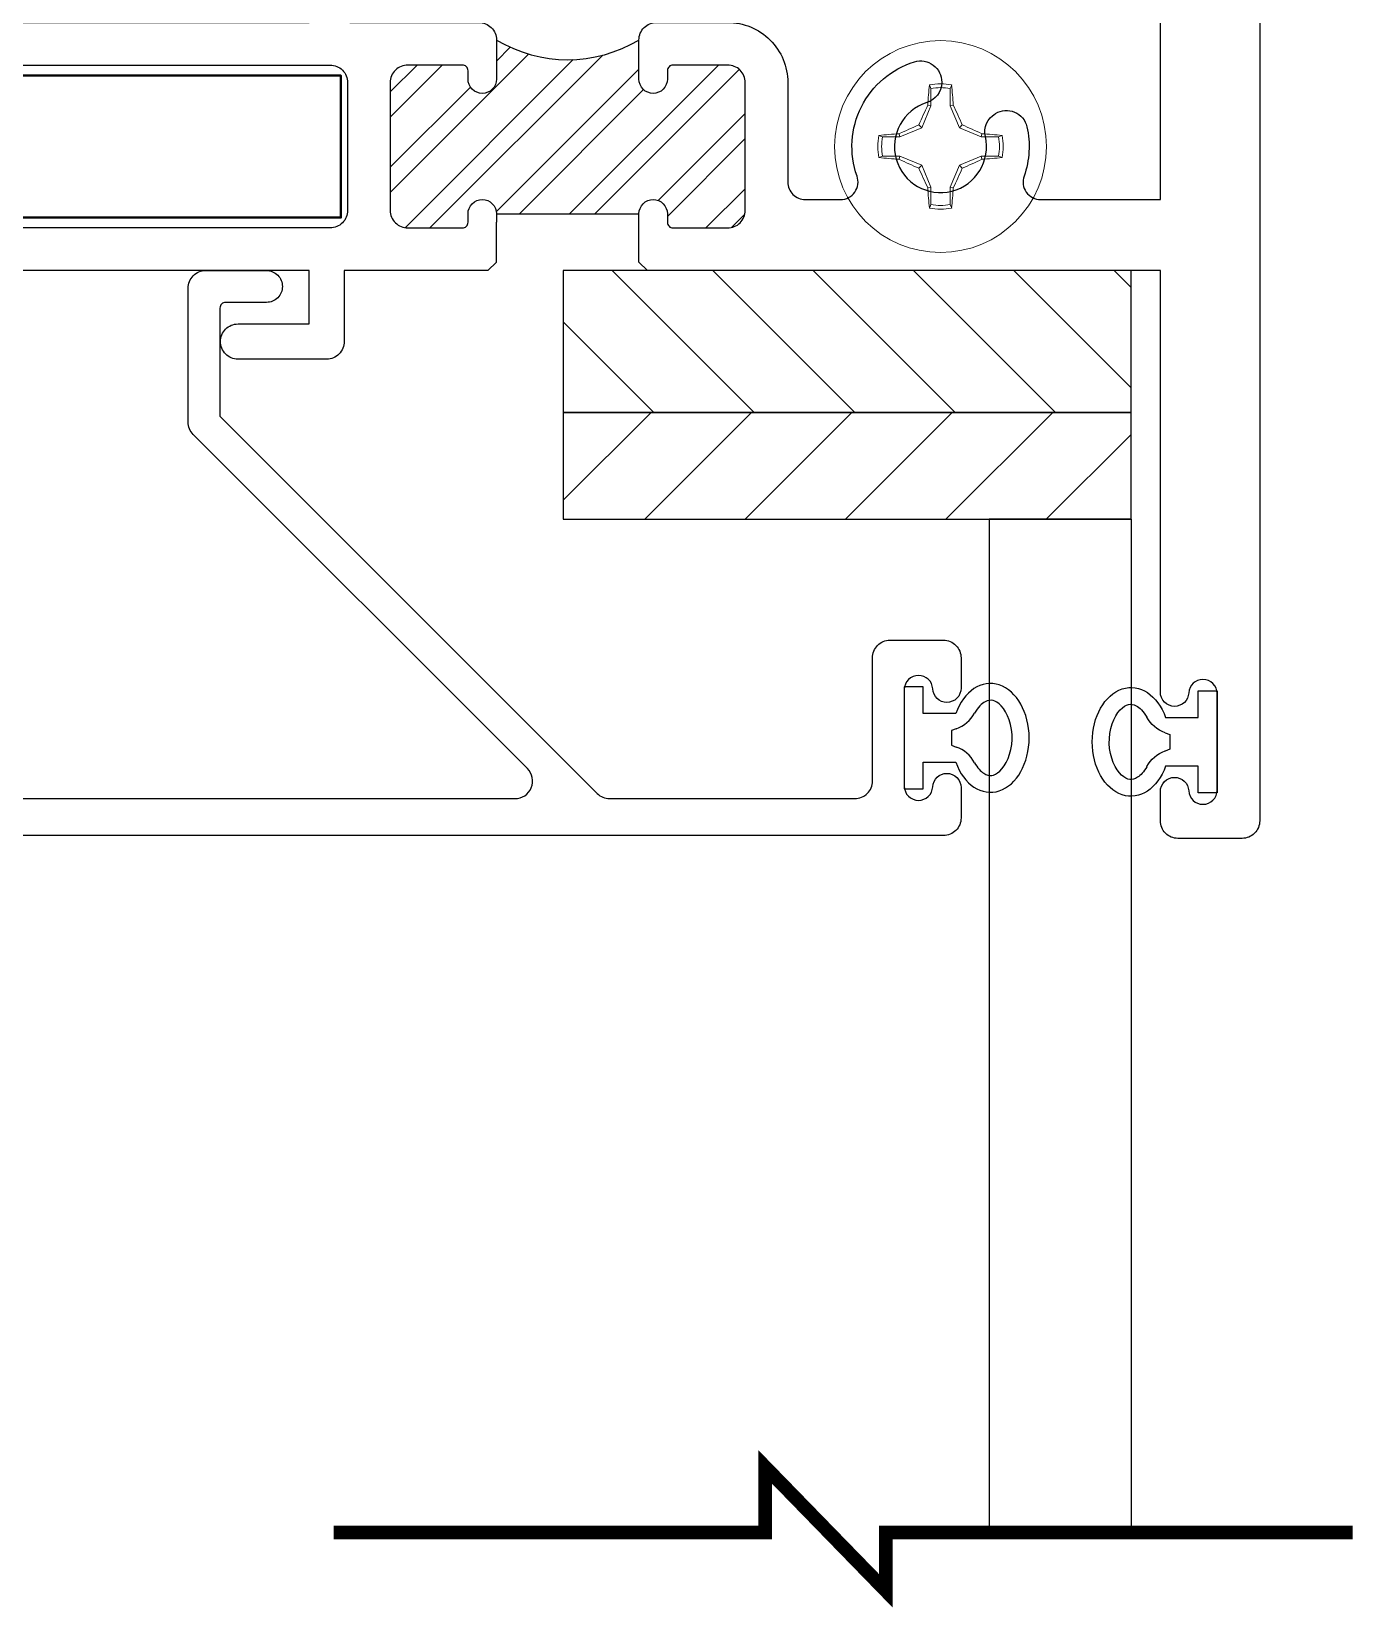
# Model space of a CAD drawing. Extents: x -23 to 190, y -172 to 85.
# Drawn here: x 8.7 to 11.038, y 62.783 to 65.559 of the extents above; entities that cross this region are included whole.
import ezdxf

# ---------------------------------------------------------------- set-up
doc = ezdxf.new("R2010")
doc.units = 0
doc.header["$MEASUREMENT"] = 0
doc.layers.get('0').update_dxf_attribs({"linetype": 'CONTINUOUS'})
for name, color, linetype in [('DIM', 7, 'CONTINUOUS'), ('FRAME', 1, 'CONTINUOUS'), ('GLASS', 7, 'CONTINUOUS'), ('PROFILE NUMBER', 150, 'CONTINUOUS'), ('SETTING BLOCKS', 7, 'CONTINUOUS'), ('TEXT', 7, 'CONTINUOUS')]:
    doc.layers.add(name, color=color, linetype=linetype)

# ---------------------------------------------------------------- blocks, each defined once
blk = doc.blocks.new('3802 45 GLASS STOP')
blk.add_lwpolyline([(3.9391, -0.4335, -0.399638), (3.9142, -0.4097, 0.400364), (3.8891, -0.386, 0.414214), (3.8641, -0.411), (3.8641, -0.581, 0.414214), (3.8891, -0.606), (3.8892, -0.606, 0.399638), (3.9142, -0.5822, -0.399638), (3.9391, -0.5585, -0.414214), (3.9641, -0.5835), (3.9641, -0.637, -0.414214), (3.9331, -0.668), (-0.0009, -0.668, -0.414214), (-0.0109, -0.658), (-0.0109, -0.01, -0.440011), (0, 0), (0.1491, -0.013), (0.1491, 0.04), (0.115, 0.0742, -0.395486), (0.1141, 0.1015), (0.1701, 0.1652, -0.691708), (0.2051, 0.152), (0.2051, -0.0403, -0.440011), (0.1714, -0.0712), (0.05, -0.0606, 0.440011), (0.0391, -0.0706), (0.0391, -0.593, 0.414214), (0.0491, -0.603), (1.5201, -0.603, 0.414214), (1.5511, -0.572), (1.5511, 0.299, -0.414214), (1.5791, 0.327), (1.5791, 0.327, -0.414214), (1.6071, 0.299), (1.6071, -0.572, 0.414214), (1.6381, -0.603), (3.1786, -0.603, 0.668179), (3.2005, -0.55), (2.6122, 0.0382, -0.198912), (2.6031, 0.0602), (2.6031, 0.296, -0.414214), (2.6341, 0.327), (2.7411, 0.327, -0.414214), (2.7691, 0.299, -0.414214), (2.7411, 0.271), (2.6691, 0.271, 0.414214), (2.6591, 0.261), (2.6591, 0.0705), (3.3235, -0.5939, 0.198912), (3.3454, -0.603), (3.7771, -0.603, 0.414214), (3.8081, -0.572), (3.8081, -0.355, -0.414214), (3.8391, -0.324), (3.9331, -0.324, -0.414214), (3.9641, -0.355), (3.9641, -0.4085, -0.414214)], format="xyb", close=True)
blk = doc.blocks.new('3806 MULLION')
h = blk.add_hatch()
h.set_pattern_fill('ANSI32', color=256, scale=0.25, style=0)
h.set_pattern_definition([(45, (-1.96831, -4.979215), (-0.0662913, 0.0662913), []), (45, (-1.92411, -4.979215), (-0.0662913, 0.0662913), [])])
h.paths.add_polyline_path([(-1.369, 0.0935, -0.414214), (-1.394, 0.1185), (-1.394, 0.1335, 0.414214), (-1.404, 0.1435), (-1.5, 0.1435, 0.414214), (-1.531, 0.1125), (-1.531, -0.1125, 0.414214), (-1.5, -0.1435), (-1.404, -0.1435, 0.414214), (-1.394, -0.1335), (-1.394, -0.1185, -0.414214), (-1.369, -0.0935, -0.414214), (-1.344, -0.1185), (-1.093, -0.1185, -0.414214), (-1.068, -0.0935, -0.414214), (-1.043, -0.1185), (-1.043, -0.1335, 0.414214), (-1.033, -0.1435), (-0.937, -0.1435, 0.414214), (-0.906, -0.1125), (-0.906, 0.1125, 0.414214), (-0.937, 0.1435), (-1.033, 0.1435, 0.414214), (-1.043, 0.1335), (-1.043, 0.1185, -0.414214), (-1.068, 0.0935, -0.414214), (-1.093, 0.1185), (-1.093, 0.1875, -0.275826), (-1.344, 0.1875), (-1.344, 0.1185, -0.414214)])
for p, q in [((-1.344, -0.1185), (-1.093, -0.1185)), ((-1.344, -0.2035), (-1.344, -0.1335))]:
    blk.add_line(p, q)
for points in [[(-1.093, -0.1335), (-1.093, -0.1185, -0.414214), (-1.068, -0.0935, -0.414214), (-1.043, -0.1185), (-1.043, -0.1335, 0.414214), (-1.033, -0.1435), (-0.937, -0.1435, 0.414214), (-0.906, -0.1125), (-0.906, 0.1125, 0.414214), (-0.937, 0.1435), (-1.033, 0.1435, 0.414214), (-1.043, 0.1335), (-1.043, 0.1185, -0.414214), (-1.068, 0.0935, -0.414214), (-1.093, 0.1185), (-1.093, 0.1875, -0.414214), (-1.062, 0.2185), (-0.937, 0.2185, -0.414214), (-0.831, 0.1125), (-0.831, -0.0625, 0.414214), (-0.8, -0.0935), (-0.7382, -0.0935, 0.517938), (-0.709, -0.0521, -0.42659), (-0.6079, 0.1491, -0.510157), (-0.56, 0.1131), (-0.56, 0.112, -0.323599), (-0.5861, 0.0773, 2.284894), (-0.483, 0.0178, -0.323599), (-0.466, 0.0577), (-0.4651, 0.0583, -0.510157), (-0.4099, 0.0348, -0.142368), (-0.415, -0.0521, 0.517938), (-0.3858, -0.0935), (-0.175, -0.0935), (-0.175, 0.9095), (-0.175, 0.961, -0.414214), (-0.15, 0.986, -0.399638), (-0.125, 0.9623, 0.399638), (-0.1001, 0.9385), (-0.1, 0.9385, 0.414214), (-0.075, 0.9635), (-0.075, 1.1335, 0.414214), (-0.1, 1.1585), (-0.1001, 1.1585, 0.399638), (-0.125, 1.1347, -0.399638), (-0.15, 1.111), (-0.15, 1.111, -0.414214), (-0.175, 1.136), (-0.175, 1.1875, -0.414214), (-0.144, 1.2185), (-0.031, 1.2185, -0.414214), (0, 1.1875), (0, 0), (0, -1.1875, -0.414214), (-0.031, -1.2185), (-0.144, -1.2185, -0.414214), (-0.175, -1.1875), (-0.175, -1.136, -0.414214), (-0.15, -1.111), (-0.15, -1.111, -0.399638), (-0.125, -1.1347, 0.399638), (-0.1001, -1.1585), (-0.1, -1.1585, 0.414214), (-0.075, -1.1335), (-0.075, -0.9635, 0.414214), (-0.1, -0.9385), (-0.1001, -0.9385, 0.399638), (-0.125, -0.9622, -0.399638), (-0.15, -0.986, -0.414214), (-0.175, -0.961), (-0.175, -0.9095), (-0.175, -0.2185), (-1.078, -0.2185), (-1.093, -0.2035)], [(-3.625, -0.1435, -0.414214), (-3.656, -0.1125), (-3.656, 0.1125, -0.414214), (-3.625, 0.1435), (-1.637, 0.1435, -0.414214), (-1.606, 0.1125), (-1.606, -0.1125, -0.414214), (-1.637, -0.1435)]]:
    blk.add_lwpolyline(points, format="xyb", close=True)
blk.add_lwpolyline([(-1.344, -0.2035), (-1.359, -0.2185), (-1.612, -0.2185), (-1.612, -0.3435, -0.414214), (-1.643, -0.3745), (-1.799, -0.3745, -0.414214), (-1.83, -0.3435, -0.414214), (-1.799, -0.3125), (-1.674, -0.3125), (-1.674, -0.2185), (-3.625, -0.2185, -0.414214), (-3.731, -0.1125), (-3.731, -0.0685, 0.414214), (-3.762, -0.0375), (-3.764, -0.0375, 0.308174), (-3.7928, -0.0571, -0.627979), (-4.0731, -0.078, 0.267949), (-4.0999, -0.0625), (-4.39, -0.0625, 0.414214), (-4.4, -0.0725), (-4.4, -0.3696, -0.237131), (-4.4125, -0.3945, 0.457629), (-4.4159, -0.4413), (-4.3459, -0.5114, -0.668179), (-4.36, -0.5455), (-4.49, -0.5455, -0.414214), (-4.5, -0.5355), (-4.5, 0), (-4.5, 0.5355, -0.414214), (-4.49, 0.5455), (-4.36, 0.5455, -0.668179), (-4.3459, 0.5114), (-4.4159, 0.4413, 0.457629), (-4.4125, 0.3945, -0.237131), (-4.4, 0.3696), (-4.4, 0.0725, 0.414214), (-4.39, 0.0625), (-4.0455, 0.0625, -0.500407), (-4.0157, 0.0228, 2.386509), (-3.9139, 0.0773, -0.326072), (-3.94, 0.1131, -0.502305), (-3.8917, 0.149, -0.227368), (-3.7928, 0.0571, 0.308174), (-3.764, 0.0375), (-3.762, 0.0375, 0.414214), (-3.731, 0.0685), (-3.731, 0.1125, -0.414214), (-3.625, 0.2185), (-1.674, 0.2185), (-1.674, 0.3125), (-1.799, 0.3125, -0.414214), (-1.83, 0.3435, -0.414214), (-1.799, 0.3745), (-1.643, 0.3745, -0.414214), (-1.612, 0.3435), (-1.612, 0.2285, 0.414214), (-1.602, 0.2185), (-1.375, 0.2185, -0.414214), (-1.344, 0.1875), (-1.344, 0.1185, -0.414214), (-1.369, 0.0935, -0.414214), (-1.394, 0.1185), (-1.394, 0.1335, 0.414214), (-1.404, 0.1435), (-1.5, 0.1435, 0.414214), (-1.531, 0.1125), (-1.531, -0.1125, 0.414214), (-1.5, -0.1435), (-1.404, -0.1435, 0.414214), (-1.394, -0.1335), (-1.394, -0.1185, -0.414214), (-1.369, -0.0935, -0.414214), (-1.344, -0.1185), (-1.344, -0.1335)], format="xyb")
blk.add_arc((-1.2185, 0.3977), 0.2448, 239.1595, 300.8405)
blk = doc.blocks.new('A$C3BF656AD')
at = {"layer": 'SETTING BLOCKS'}
h = blk.add_hatch(dxfattribs=at)
h.set_pattern_fill('ANSI31', color=256, scale=0.25, angle=90, style=0)
h.set_pattern_definition([(135, (0.820812, -8.054306), (-0.02209709, -0.02209709), [])])
h.paths.add_polyline_path([(0, 0.0625), (0.25, 0.0625), (0.25, 0.1095), (0, 0.1095)])
h = blk.add_hatch(dxfattribs=at)
h.set_pattern_fill('ANSI31', color=256, scale=0.25, style=0)
h.set_pattern_definition([(45, (-2.098375, -8.085556), (-0.02209709, 0.02209709), [])])
h.paths.add_polyline_path([(0, 0), (0.25, 0), (0.25, 0.0625), (0, 0.0625)])
for points in [[(0, 0.0625), (0, 0.1095), (0.25, 0.1095), (0.25, 0.0625)], [(0, 0), (0, 0.0625), (0.25, 0.0625), (0.25, 0)]]:
    blk.add_lwpolyline(points, close=True, dxfattribs=at)
blk = doc.blocks.new('dfasdf')
at = {"color": 7, "linetype": 'Continuous', "lineweight": 15}
for p, q in [((54.6225, 25.6793), (54.62, 25.6856)), ((54.6225, 25.6793), (54.6225, 25.6488)), ((54.6566, 25.6488), (54.6566, 25.6793)), ((54.6225, 25.6488), (54.6065, 25.6101)), ((54.6225, 25.6488), (54.6171, 25.6499)), ((54.6566, 25.6488), (54.662, 25.6499)), ((54.6727, 25.6101), (54.6566, 25.6488)), ((54.5678, 25.5941), (54.5373, 25.5941)), ((54.5678, 25.5941), (54.5667, 25.5995)), ((54.6065, 25.6101), (54.5678, 25.5941)), ((54.6065, 25.6101), (54.6014, 25.6152)), ((54.6727, 25.6101), (54.6777, 25.6152)), ((54.7114, 25.5941), (54.6727, 25.6101)), ((54.7114, 25.5941), (54.7124, 25.5995)), ((54.7418, 25.5941), (54.7114, 25.5941)), ((54.7418, 25.5941), (54.7482, 25.5966)), ((54.5373, 25.56), (54.531, 25.5575)), ((54.5373, 25.56), (54.5678, 25.56)), ((54.5678, 25.56), (54.5667, 25.5546)), ((54.5678, 25.56), (54.6065, 25.544)), ((54.6065, 25.544), (54.6014, 25.5389)), ((54.6065, 25.544), (54.6225, 25.5053)), ((54.6566, 25.5053), (54.6727, 25.544)), ((54.6727, 25.544), (54.7114, 25.56)), ((54.6727, 25.544), (54.6777, 25.5389)), ((54.7114, 25.56), (54.7124, 25.5546)), ((54.7114, 25.56), (54.7418, 25.56)), ((54.6225, 25.5053), (54.6171, 25.5042)), ((54.6225, 25.5053), (54.6225, 25.4748)), ((54.6566, 25.5053), (54.662, 25.5042)), ((54.6566, 25.4748), (54.6566, 25.5053)), ((54.6566, 25.4748), (54.6592, 25.4685))]:
    blk.add_line(p, q, dxfattribs=at)
at = {"color": 7, "linetype": 'Continuous', "lineweight": 15, "flags": 128}
for points in [[(54.6566, 25.6793), (54.658, 25.6827), (54.6592, 25.6856)], [(54.5373, 25.5941), (54.534, 25.5954), (54.531, 25.5966)], [(54.7418, 25.56), (54.7452, 25.5587), (54.7482, 25.5575)], [(54.6225, 25.4748), (54.6212, 25.4714), (54.62, 25.4685)]]:
    blk.add_lwpolyline(points, dxfattribs=at)
at = {"color": 7, "linetype": 'Continuous', "lineweight": 15}
blk.add_circle((54.6396, 25.577), 0.1865, dxfattribs=at)
for centre, radius, start, end in [((55.5592, 25.5924), 0.9438, 174.331, 176.507), ((54.6396, 25.577), 0.1103, 79.7812, 100.2188), ((54.6396, 25.577), 0.1037, 80.5333, 99.4667), ((53.7199, 25.5924), 0.9438, 3.493, 5.669), ((55.6923, 25.1423), 1.1889, 154.7283, 156.5646), ((53.5869, 25.1423), 1.1889, 23.4354, 25.2717), ((54.6396, 25.577), 0.1103, 169.7812, 190.2188), ((54.6242, 24.6574), 0.9438, 93.493, 95.669), ((54.6396, 25.577), 0.1037, 170.5333, 189.4667), ((55.0743, 24.5244), 1.1889, 113.4354, 115.2717), ((54.2049, 24.5244), 1.1889, 64.7283, 66.5646), ((54.6549, 24.6574), 0.9438, 84.331, 86.507), ((54.6396, 25.577), 0.1037, 350.5333, 9.4667), ((54.6396, 25.577), 0.1103, 349.7812, 10.2188), ((54.6242, 26.4967), 0.9438, 264.331, 266.507), ((55.0743, 26.6297), 1.1889, 244.7283, 246.5646), ((55.6923, 26.0117), 1.1889, 203.4354, 205.2717), ((53.5869, 26.0117), 1.1889, 334.7283, 336.5646), ((54.2049, 26.6297), 1.1889, 293.4354, 295.2717), ((54.6549, 26.4967), 0.9438, 273.493, 275.669), ((55.5592, 25.5617), 0.9438, 183.493, 185.669), ((53.7199, 25.5617), 0.9438, 354.331, 356.507), ((54.6396, 25.577), 0.1103, 259.7812, 280.2188), ((54.6396, 25.577), 0.1037, 260.5333, 279.4667)]:
    blk.add_arc(centre, radius, start, end, dxfattribs=at)
blk = doc.blocks.new('*U144')
at = {"layer": 'PROFILE NUMBER', "color": 5}
for p, q in [((-0.0161, 0.0916), (-0.013, 0.083)), ((0.013, 0.083), (0.0161, 0.0915)), ((-0.013, 0.083), (0.013, 0.083))]:
    blk.add_line(p, q, dxfattribs=at)
blk.add_lwpolyline([(-0.0427, 0.0907), (-0.0427, 0.0335), (-0.09, 0.0335), (-0.09, 0), (0.09, 0), (0.09, 0.0335), (0.0427, 0.0335), (0.0427, 0.0907)], dxfattribs=at)
for centre, start, end in [((-0.0725, 0.0712), 19.8289, 61.175), ((0.0725, 0.0712), 118.7633, 160.1945)]:
    blk.add_arc(centre, 0.06, start, end, dxfattribs=at)
blk.add_ellipse((0, 0.1517), major_axis=(-0.0958, 0), ratio=0.712114, start_param=2.033109, end_param=7.391692, dxfattribs=at)
blk.add_open_spline([(0.0437, 0.1238), (0.0526, 0.1287), (0.0589, 0.1347), (0.0685, 0.1503), (0.0681, 0.1574), (0.0493, 0.1788), (0.027, 0.1893), (-0.0212, 0.1906), (-0.0451, 0.1815), (-0.0674, 0.16), (-0.0684, 0.1523), (-0.0607, 0.1366), (-0.0538, 0.1294), (-0.0436, 0.1238)], degree=3, knots=[2.2211, 2.2211, 2.2211, 2.2211, 2.727733, 2.727733, 3.7005, 3.7005, 4.673268, 4.673268, 5.646035, 5.646035, 6.618803, 6.618803, 7.203997, 7.203997, 7.203997, 7.203997], dxfattribs=at)

msp = doc.modelspace()

# ---------------------------------------------------------------- linework, layer by layer
at = {"layer": 'DIM', "color": 5, "lineweight": 40}
msp.add_lwpolyline([(7.2448, 65.4813), (7.2448, 65.2313), (9.2448, 65.2313), (9.2448, 65.4813)], close=True, dxfattribs=at)
at = {"layer": 'GLASS'}
for p, q in [((10.3862, 64.6999), (10.3862, 62.9156)), ((10.6362, 64.6999), (10.3862, 64.6999)), ((10.3862, 64.6999), (10.6362, 64.6999)), ((10.6362, 64.6999), (10.6362, 62.9156))]:
    msp.add_line(p, q, dxfattribs=at)
at = {"layer": 'GLASS', "const_width": 0.024}
msp.add_lwpolyline([(9.2319, 62.9156), (9.9915, 62.9156), (9.9915, 63.0313), (10.204, 62.813), (10.204, 62.9156), (11.0261, 62.9156)], dxfattribs=at)

# ---------------------------------------------------------------- block references
msp.add_blockref('dfasdf', (-44.3391, 39.7793))
at = {"layer": 'FRAME'}
for name, p in [('3806 MULLION', (10.8625, 65.3564)), ('3802 45 GLASS STOP', (6.3725, 64.8109))]:
    msp.add_blockref(name, p, dxfattribs=at)
at = {"layer": 'TEXT', "xscale": -4, "yscale": 4, "zscale": 4, "rotation": 180}
msp.add_blockref('A$C3BF656AD', (9.6362, 65.1379), dxfattribs=at)
at = {"layer": 'TEXT', "rotation": 270}
msp.add_blockref('*U144', (10.2366, 64.3149), dxfattribs=at)
at = {"layer": 'TEXT', "xscale": -1, "rotation": 90}
msp.add_blockref('*U144', (10.7875, 64.3079), dxfattribs=at)

doc.saveas('drawing.dxf')
